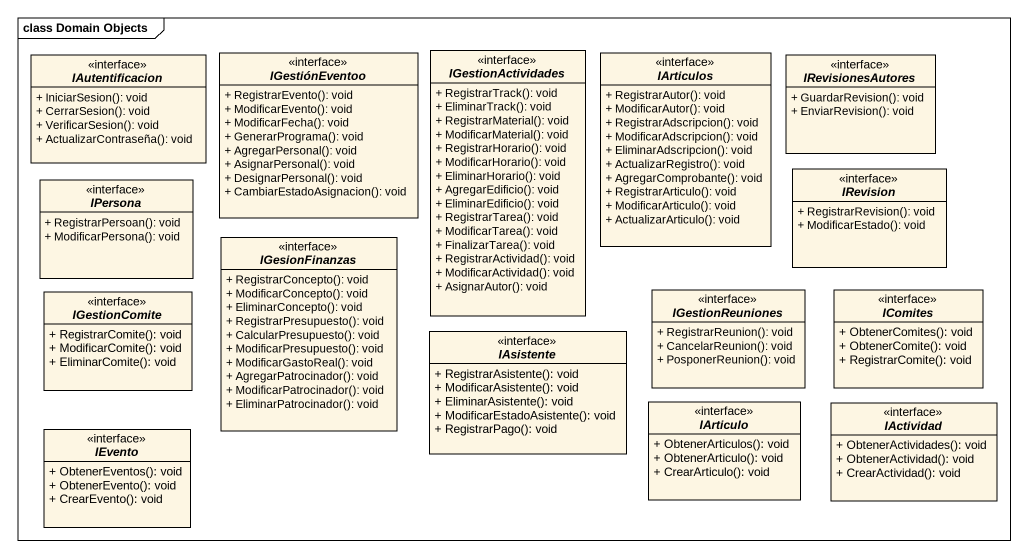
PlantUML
@startuml
mainframe class Domain Objects
hide circle
hide empty members
skinparam classAttributeIconSize 0
interface IAutentificacion {
  + IniciarSesion(): void
  + CerrarSesion(): void
  + VerificarSesion(): void
  + ActualizarContraseña(): void
}
interface IGestiónEventoo {
  + RegistrarEvento(): void
  + ModificarEvento(): void
  + ModificarFecha(): void
  + GenerarPrograma(): void
  + AgregarPersonal(): void
  + AsignarPersonal(): void
  + DesignarPersonal(): void
  + CambiarEstadoAsignacion(): void
}
interface IGestionActividades {
  + RegistrarTrack(): void
  + EliminarTrack(): void
  + RegistrarMaterial(): void
  + ModificarMaterial(): void
  + RegistrarHorario(): void
  + ModificarHorario(): void
  + EliminarHorario(): void
  + AgregarEdificio(): void
  + EliminarEdificio(): void
  + RegistrarTarea(): void
  + ModificarTarea(): void
  + FinalizarTarea(): void
  + RegistrarActividad(): void
  + ModificarActividad(): void
  + AsignarAutor(): void
}
interface IArticulos {
  + RegistrarAutor(): void
  + ModificarAutor(): void
  + RegistrarAdscripcion(): void
  + ModificarAdscripcion(): void
  + EliminarAdscripcion(): void
  + ActualizarRegistro(): void
  + AgregarComprobante(): void
  + RegistrarArticulo(): void
  + ModificarArticulo(): void
  + ActualizarArticulo(): void
}
interface IRevisionesAutores {
  + GuardarRevision(): void
  + EnviarRevision(): void
}
interface IPersona {
  + RegistrarPersoan(): void
  + ModificarPersona(): void
}
interface IRevision {
  + RegistrarRevision(): void
  + ModificarEstado(): void
}
interface IGesionFinanzas {
  + RegistrarConcepto(): void
  + ModificarConcepto(): void
  + EliminarConcepto(): void
  + RegistrarPresupuesto(): void
  + CalcularPresupuesto(): void
  + ModificarPresupuesto(): void
  + ModificarGastoReal(): void
  + AgregarPatrocinador(): void
  + ModificarPatrocinador(): void
  + EliminarPatrocinador(): void
}
interface IGestionComite {
  + RegistrarComite(): void
  + ModificarComite(): void
  + EliminarComite(): void
}
interface IGestionReuniones {
  + RegistrarReunion(): void
  + CancelarReunion(): void
  + PosponerReunion(): void
}
interface IComites {
  + ObtenerComites(): void
  + ObtenerComite(): void
  + RegistrarComite(): void
}
interface IAsistente {
  + RegistrarAsistente(): void
  + ModificarAsistente(): void
  + EliminarAsistente(): void
  + ModificarEstadoAsistente(): void
  + RegistrarPago(): void
}
interface IArticulo {
  + ObtenerArticulos(): void
  + ObtenerArticulo(): void
  + CrearArticulo(): void
}
interface IActividad {
  + ObtenerActividades(): void
  + ObtenerActividad(): void
  + CrearActividad(): void
}
interface IEvento {
  + ObtenerEventos(): void
  + ObtenerEvento(): void
  + CrearEvento(): void
}
@enduml
